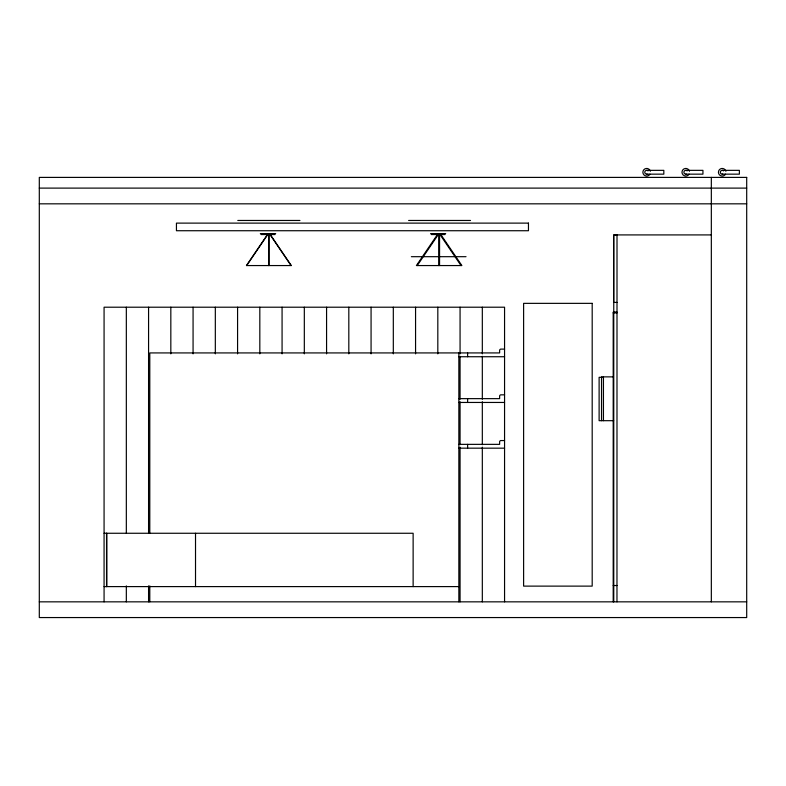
<?xml version="1.0" encoding="UTF-8"?>
<svg xmlns="http://www.w3.org/2000/svg" width="786" height="786" viewBox="0 0 786 786"><rect width="100%" height="100%" fill="white"/><g stroke="black" fill="none" stroke-linecap="round" stroke-linejoin="round"><path stroke-width="1.18" d="M268.065 233.678L246.431 265.56L291.301 265.56L269.667 233.678M246.676 265.56L268.321 233.678M438.028 233.678L416.393 265.56L461.873 265.56L440.239 233.678M417.248 265.56L438.893 233.678M646.691 170.346L663.826 170.346L663.826 174.158L646.691 174.158M685.795 170.346L702.939 170.346L702.939 174.158L685.795 174.158M722.236 170.346L739.38 170.346L739.38 174.158L722.236 174.158M39.3 188.109L746.7 188.109M39.3 203.829L746.7 203.829M237.785 220.463L299.947 220.463M408.612 220.463L470.519 220.463M260.323 233.589L275.69 233.589M430.571 233.589L445.691 233.589M260.962 234.542L275.041 234.542M431.209 234.542L445.053 234.542M616.971 234.916L711.33 234.916M613.758 235.053L617.01 235.053M411.363 256.688L466.039 256.688M613.758 302.423L617.01 302.423M617.01 312.18L613.198 312.18L613.198 601.84M613.65 312.415L617.216 312.415M613.198 312.897L617.01 312.897M504.563 349.112L500.731 349.112A1.493 1.493 0 0 0 499.631 350.222L499.631 352.924L149.792 352.924L149.792 533.173M458.847 356.736L504.563 356.736M613.198 376.867L601.536 376.867L601.536 420.687M602.115 377.309L599.119 377.309L599.119 420.687L613.65 420.687M504.563 394.837L500.731 394.837A1.493 1.493 0 0 0 499.631 395.938L499.631 398.64L458.847 398.64M458.847 402.452L504.563 402.452M504.563 440.553L500.731 440.553A1.493 1.493 0 0 0 499.631 441.653L499.631 444.355L458.847 444.355M458.847 448.167L504.563 448.167M104.076 533.262L413.131 533.262L413.131 586.602M613.198 585.521L617.01 585.521M104.076 586.602L458.847 586.602M39.3 601.84L746.7 601.84M439.384 233.678L461.018 265.56M269.411 233.678L291.056 265.56M711.33 177.4L711.33 601.84M616.971 601.84L617.01 234.876L613.758 234.876L613.758 601.84M613.65 236.272L613.65 301.824M603.442 376.867L603.442 420.687M504.563 601.84L504.563 307.208L104.076 307.208L104.076 601.84M482.319 307.208L482.319 353.857M482.319 356.313L482.319 399.278M482.319 401.734L482.319 444.699M482.319 447.155L482.319 601.84M467.621 352.924L467.621 356.736M467.621 398.64L467.621 402.452M467.621 444.355L467.621 448.167M460.065 307.208L460.065 353.857M460.065 356.313L460.065 399.278M460.065 401.734L460.065 444.699M460.065 447.155L460.065 601.84M458.847 352.924L458.847 601.84M439.561 233.894L439.561 265.56M438.706 233.894L438.706 265.56M437.822 307.208L437.822 353.857M415.568 307.208L415.568 353.857M393.314 307.208L393.314 353.857M371.071 307.208L371.071 353.857M348.817 307.208L348.817 353.857M326.573 307.208L326.573 353.857M304.32 307.208L304.32 353.857M282.076 307.208L282.076 353.857M268.989 233.894L268.989 265.56M268.743 233.894L268.743 265.56M259.822 307.208L259.822 353.857M237.578 307.208L237.578 353.857M215.325 307.208L215.325 353.857M195.518 533.262L195.518 586.602M193.071 307.208L193.071 353.857M170.827 307.208L170.827 353.857M149.792 585.894L149.792 601.84M148.574 307.208L148.574 533.095M148.574 585.875L148.574 601.84M126.33 307.208L126.33 533.095M126.33 585.875L126.33 601.84M106.758 533.262L106.758 586.602M106.552 533.262L106.552 586.602M649.983 174.158A3.812 3.812 0 0 1 643.989 174.944A3.812 3.812 0 0 1 644.785 168.951A3.812 3.812 0 0 1 650.366 171.269M647.183 174.089A1.906 1.906 0 0 1 644.844 171.761A1.906 1.906 0 0 1 648.037 170.906M725.537 174.158A3.812 3.812 0 0 1 719.544 174.944A3.812 3.812 0 0 1 720.33 168.951A3.812 3.812 0 0 1 725.91 171.269M722.727 174.089A1.906 1.906 0 0 1 720.398 171.761A1.906 1.906 0 0 1 723.582 170.906M689.096 174.158A3.812 3.812 0 0 1 683.103 174.944A3.812 3.812 0 0 1 683.889 168.951A3.812 3.812 0 0 1 689.479 171.269M686.296 174.089A1.906 1.906 0 0 1 683.958 171.761A1.906 1.906 0 0 1 687.141 170.906M746.7 177.4L39.3 177.4L39.3 617.56L746.7 617.56L746.7 177.4M528.457 223.116L176.447 223.116L176.447 230.73L528.457 230.73L528.457 223.116M592.192 303.357L523.614 303.357L523.614 586.12L592.192 586.12L592.192 303.357"/></g></svg>
